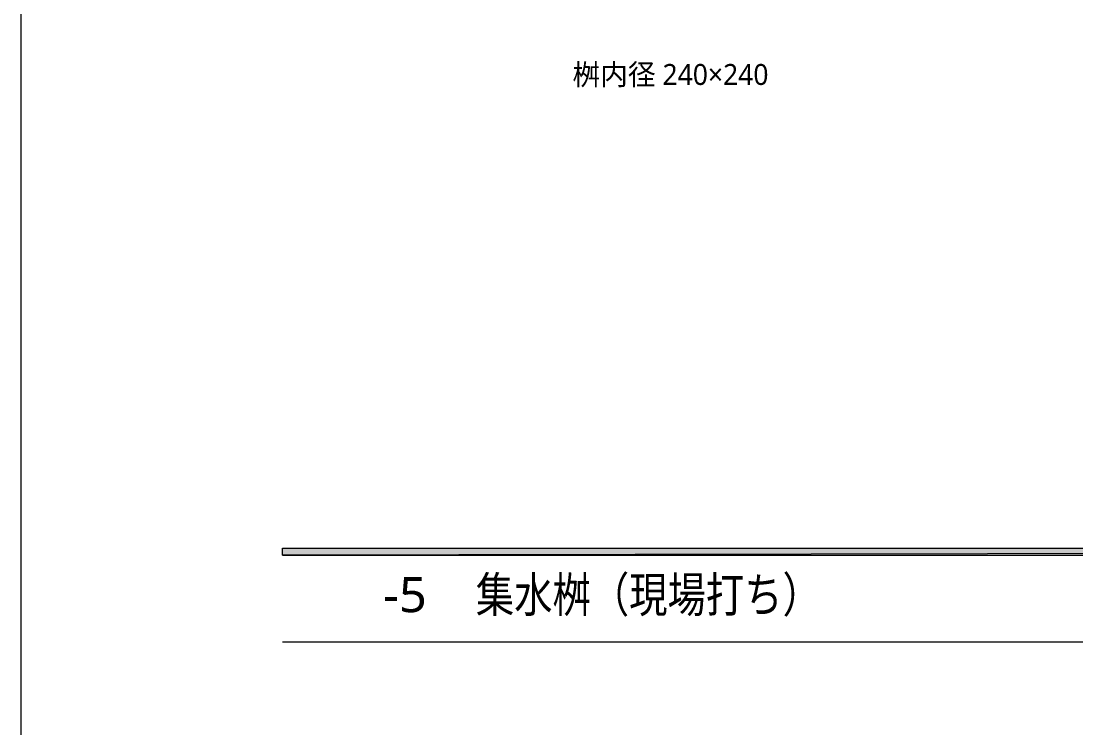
# Model space of a CAD drawing. Header units: millimetres. Extents: x 0 to 420, y 0 to 297.
# Drawn here: x 0.2 to 105.1, y 148.5 to 218.7 of the extents above; entities that cross this region are included whole.
import ezdxf
from ezdxf.enums import TextEntityAlignment as Align

# ---------------------------------------------------------------- set-up
doc = ezdxf.new("R2010")
doc.units = ezdxf.units.MM
doc.styles.add('kst32b', font='NotoSansJP-Variable.ttf')

msp = doc.modelspace()

# ---------------------------------------------------------------- hatches: boundary and pattern name
h = msp.add_hatch(color=7)
h.paths.add_polyline_path([(394.17, 165.63), (394.17, 166.33), (26.18, 165.63), (394.17, 165.63)])
h.paths.add_polyline_path([(394.17, 166.33), (26.18, 165.63), (26.18, 166.33), (394.17, 166.33)])

# ---------------------------------------------------------------- linework, layer by layer
at = {"lineweight": 13}
msp.add_lwpolyline([(0.19, 0), (0.19, 296.97), (420.16, 296.97), (420.16, 0)], close=True, dxfattribs=at)
at = {"lineweight": 0}
for points in [[(394.17, 165.63), (394.17, 166.33), (26.18, 165.63)], [(394.17, 166.33), (26.18, 165.63), (26.18, 166.33)]]:
    msp.add_lwpolyline(points, close=True, dxfattribs=at)
at = {"lineweight": 13}
msp.add_lwpolyline([(394.17, 156.99), (26.18, 156.99)], dxfattribs=at)

# ---------------------------------------------------------------- texts
at = {"style": 'kst32b'}
for s, height, p, p2 in [('桝内径 240×240', 2.0791, (55.01, 212.37), (74.5, 212.37)), ('集水桝（現場打ち）', 3.491, (45.4, 159.98), (79.71, 159.98)), ('-5', 3.491, (36.17, 159.98), (40.54, 159.98))]:
    msp.add_text(s, height=height, dxfattribs=at).set_placement(p, p2, align=Align.FIT)

doc.saveas('drawing.dxf')
